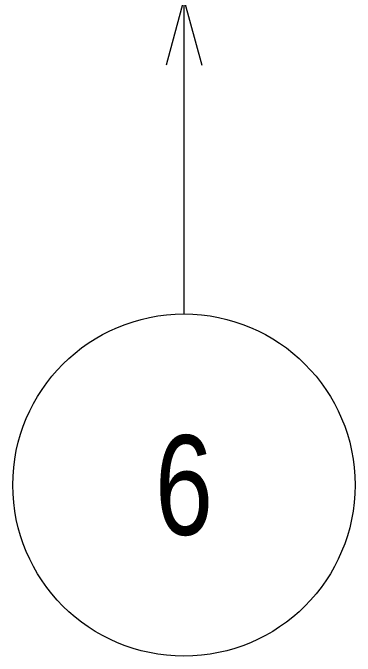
# Model space of a CAD drawing. Header units: millimetres. Extents: x 7 to 587, y 2 to 418.
# Drawn here: x 349.49 to 359.49, y 185 to 203.8 of the extents above; entities that cross this region are included whole.
import ezdxf
from ezdxf.enums import TextEntityAlignment as Align

# ---------------------------------------------------------------- set-up
doc = ezdxf.new("R2010")
doc.units = ezdxf.units.MM
doc.layers.add('GR1_15', color=7, linetype='Continuous')
doc.styles.add('HG丸ｺﾞｼｯｸM-PRO', font='')
doc.styles.get('HG丸ｺﾞｼｯｸM-PRO').set_extended_font_data('HG丸ｺﾞｼｯｸM-PRO')

# ---------------------------------------------------------------- blocks, each defined once
blk = doc.blocks.new('FXTIP_ARROW_S')
at = {"color": 0, "linetype": 'Continuous', "lineweight": -2}
for q in [(-0.9659, 0.2588), (-1, 0), (-0.9659, -0.2588)]:
    blk.add_line((0, 0), q, dxfattribs=at)

msp = doc.modelspace()

# ---------------------------------------------------------------- linework, layer by layer
at = {"layer": 'GR1_15', "color": 4, "linetype": 'Continuous', "lineweight": 13}
msp.add_line((354.492, 204.2), (354.492, 195), dxfattribs=at)
msp.add_circle((354.492, 190), 5, dxfattribs=at)

# ---------------------------------------------------------------- block references
at = {"layer": 'GR1_15', "color": 4, "linetype": 'Continuous', "lineweight": 13, "xscale": 2, "yscale": 2, "rotation": 90}
msp.add_blockref('FXTIP_ARROW_S', (354.492, 204.2), dxfattribs=at)

# ---------------------------------------------------------------- texts
at = {"layer": 'GR1_15', "color": 3, "linetype": 'Continuous', "lineweight": 35, "style": 'HG丸ｺﾞｼｯｸM-PRO', "width": 0.784542}
msp.add_text('6', height=2.909, rotation=0, dxfattribs=at).set_placement((354.492, 190), align=Align.MIDDLE_CENTER)

doc.saveas('drawing.dxf')
